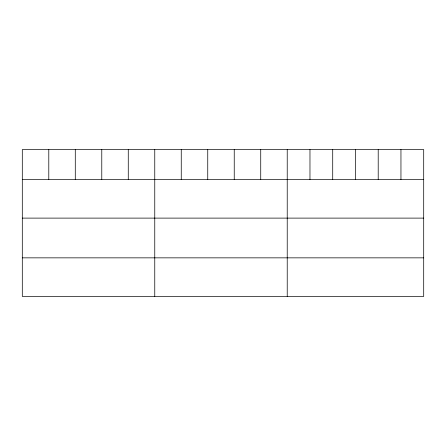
<?xml version="1.0" encoding="UTF-8"?>
<svg xmlns="http://www.w3.org/2000/svg" width="446" height="446" viewBox="0 0 446 446"><rect width="100%" height="100%" fill="white"/><g stroke="black" fill="none" stroke-linecap="round" stroke-linejoin="round"><path stroke-width="0.67" d="M423.7 179.537L423.7 296.423L22.3 296.423L22.3 149.577L423.7 149.577L423.7 179.537L22.3 179.537M22.3 218.111L423.7 218.111M22.3 257.849L423.7 257.849M400.954 149.577L400.954 179.537M378.208 149.577L378.208 179.537M355.462 149.577L355.462 179.537M332.716 149.577L332.716 179.537M309.97 149.577L309.97 179.537M287.224 149.577L287.224 296.423M260.732 149.577L260.732 179.537M234.239 149.577L234.239 179.537M207.747 149.577L207.747 179.537M181.254 149.577L181.254 179.537M154.762 149.577L154.762 296.423M128.27 149.577L128.27 179.537M101.777 149.577L101.777 179.537M75.285 149.577L75.285 179.537M48.792 149.577L48.792 179.537"/></g></svg>
